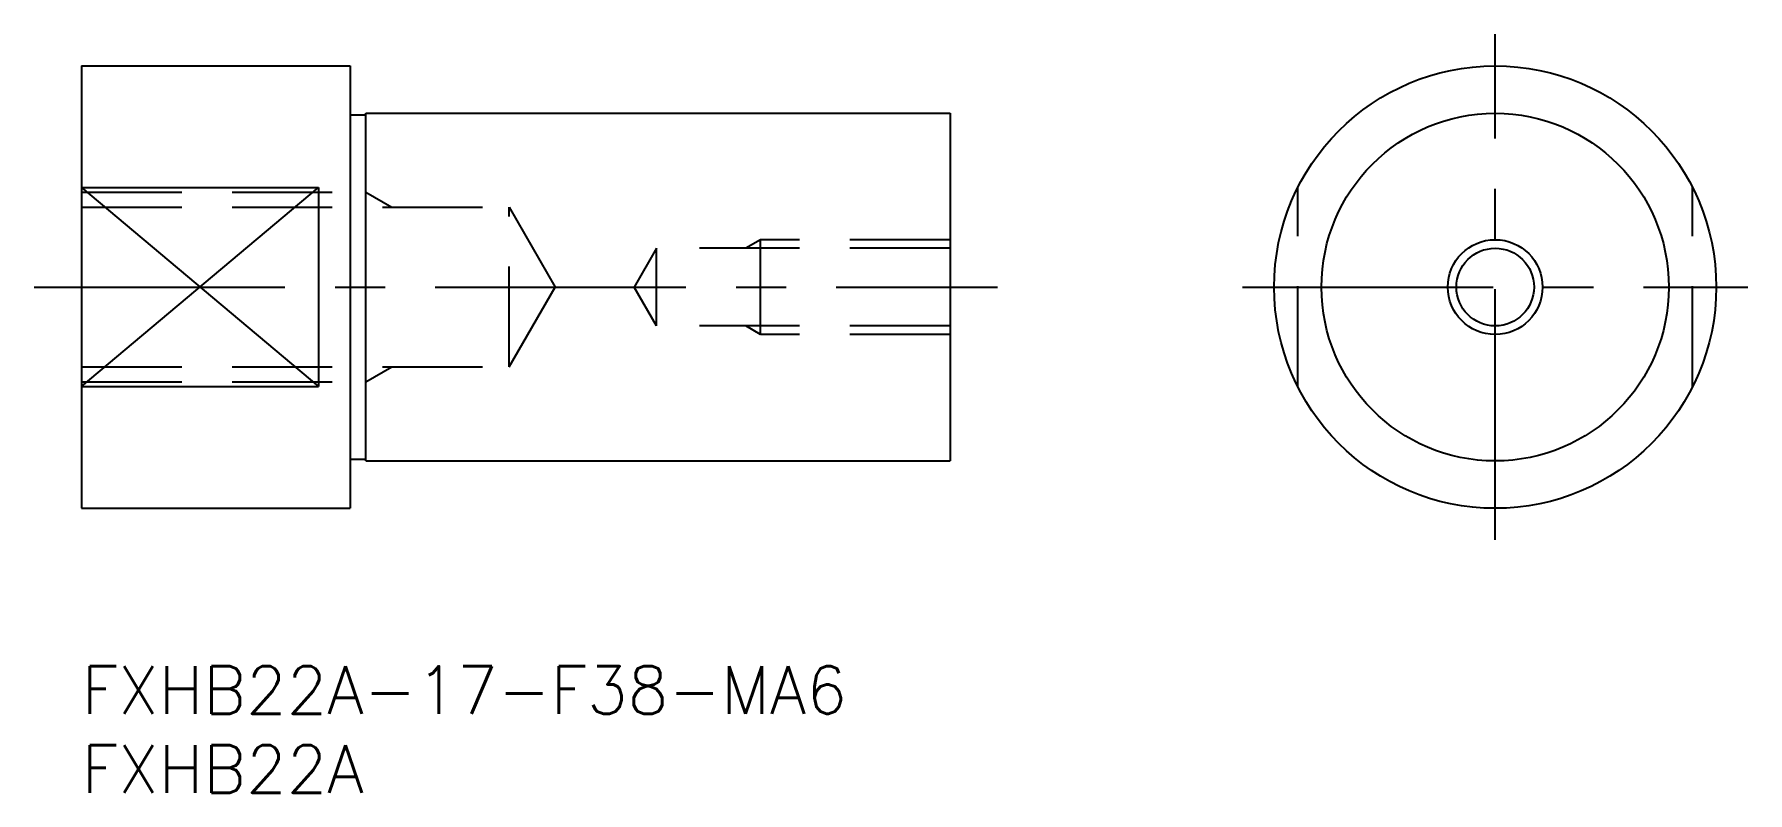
# Model space of a CAD drawing. Extents: x -3 to 106, y -8 to 40.
import ezdxf

# ---------------------------------------------------------------- set-up
doc = ezdxf.new("R2010")
doc.units = 0
doc.header["$LTSCALE"] = 0.5
doc.linetypes.add('CENTER', pattern=[50.8, 31.75, -6.35, 6.35, -6.35])
doc.linetypes.add('DASHED', pattern=[19.05, 12.7, -6.35])
for name, color, linetype in [('MSM_CENTER', 1, 'CENTER'), ('MSM_CONTINUOUS', 7, 'CONTINUOUS'), ('MSM_DASHED', 4, 'DASHED'), ('MSM_NARROW', 5, 'CONTINUOUS'), ('MSM_PART_NUMBER', 7, 'CONTINUOUS')]:
    doc.layers.add(name, color=color, linetype=linetype)
doc.styles.get("Standard").update_dxf_attribs({"font": 'txt.shx', "height": 3, "bigfont": 'bigfont.shx'})

# ---------------------------------------------------------------- blocks, each defined once
blk = doc.blocks.new('*U7')
at = {"layer": 'MSM_PART_NUMBER'}
blk.add_text('FXHB22A-17-F38-MA6', height=3, dxfattribs=at).set_placement((0, -3))
blk = doc.blocks.new('*U8')
at = {"layer": 'MSM_PART_NUMBER'}
blk.add_text('FXHB22A', height=3, dxfattribs=at).set_placement((0, -8))

msp = doc.modelspace()

# ---------------------------------------------------------------- linework, layer by layer
at = {"layer": 'MSM_CENTER'}
for p, q in [((89.53, 8), (89.53, 40)), ((-3, 24), (58, 24)), ((73.53, 24), (105.53, 24))]:
    msp.add_line(p, q, dxfattribs=at)
at = {"layer": 'MSM_CONTINUOUS'}
for p, q in [((0, 38), (0, 10)), ((0, 38), (17, 38)), ((17, 38), (17, 10)), ((17, 34.9), (18, 34.9)), ((18, 35), (55, 35)), ((18, 13), (18, 35)), ((55, 35), (55, 13)), ((0, 30.3), (15, 30.3)), ((15, 30.3), (15, 17.7)), ((0, 17.7), (15, 17.7)), ((17, 13.1), (18, 13.1)), ((18, 13), (55, 13)), ((0, 10), (17, 10))]:
    msp.add_line(p, q, dxfattribs=at)
for radius in [14, 11, 2.46]:
    msp.add_circle((89.53, 24), radius, dxfattribs=at)
at = {"layer": 'MSM_DASHED'}
for p, q in [((0, 30), (18, 30)), ((18, 30), (19.64, 29.05)), ((77.03, 17.7), (77.03, 30.3)), ((102.03, 17.7), (102.03, 30.3)), ((0, 29.05), (27.08, 29.05)), ((27.08, 18.95), (27.08, 29.05)), ((27.08, 29.05), (30, 24)), ((36.42, 26.46), (35, 24)), ((55, 26.46), (36.42, 26.46)), ((36.42, 21.54), (36.42, 26.46)), ((43, 27), (42.06, 26.46)), ((55, 27), (43, 27)), ((43, 21), (43, 27)), ((27.08, 18.95), (30, 24)), ((36.42, 21.54), (35, 24)), ((55, 21.54), (36.42, 21.54)), ((43, 21), (42.06, 21.54)), ((55, 21), (43, 21)), ((0, 18.95), (27.08, 18.95)), ((18, 18), (19.64, 18.95)), ((0, 18), (18, 18))]:
    msp.add_line(p, q, dxfattribs=at)
at = {"layer": 'MSM_NARROW'}
for p, q in [((0, 30.3), (15, 17.7)), ((0, 17.7), (15, 30.3))]:
    msp.add_line(p, q, dxfattribs=at)
msp.add_circle((89.53, 24), 3, dxfattribs=at)

# ---------------------------------------------------------------- block references
at = {"layer": 'MSM_CONTINUOUS'}
for name in ['*U7', '*U8']:
    msp.add_blockref(name, (0, 0), dxfattribs=at)

doc.saveas('drawing.dxf')
